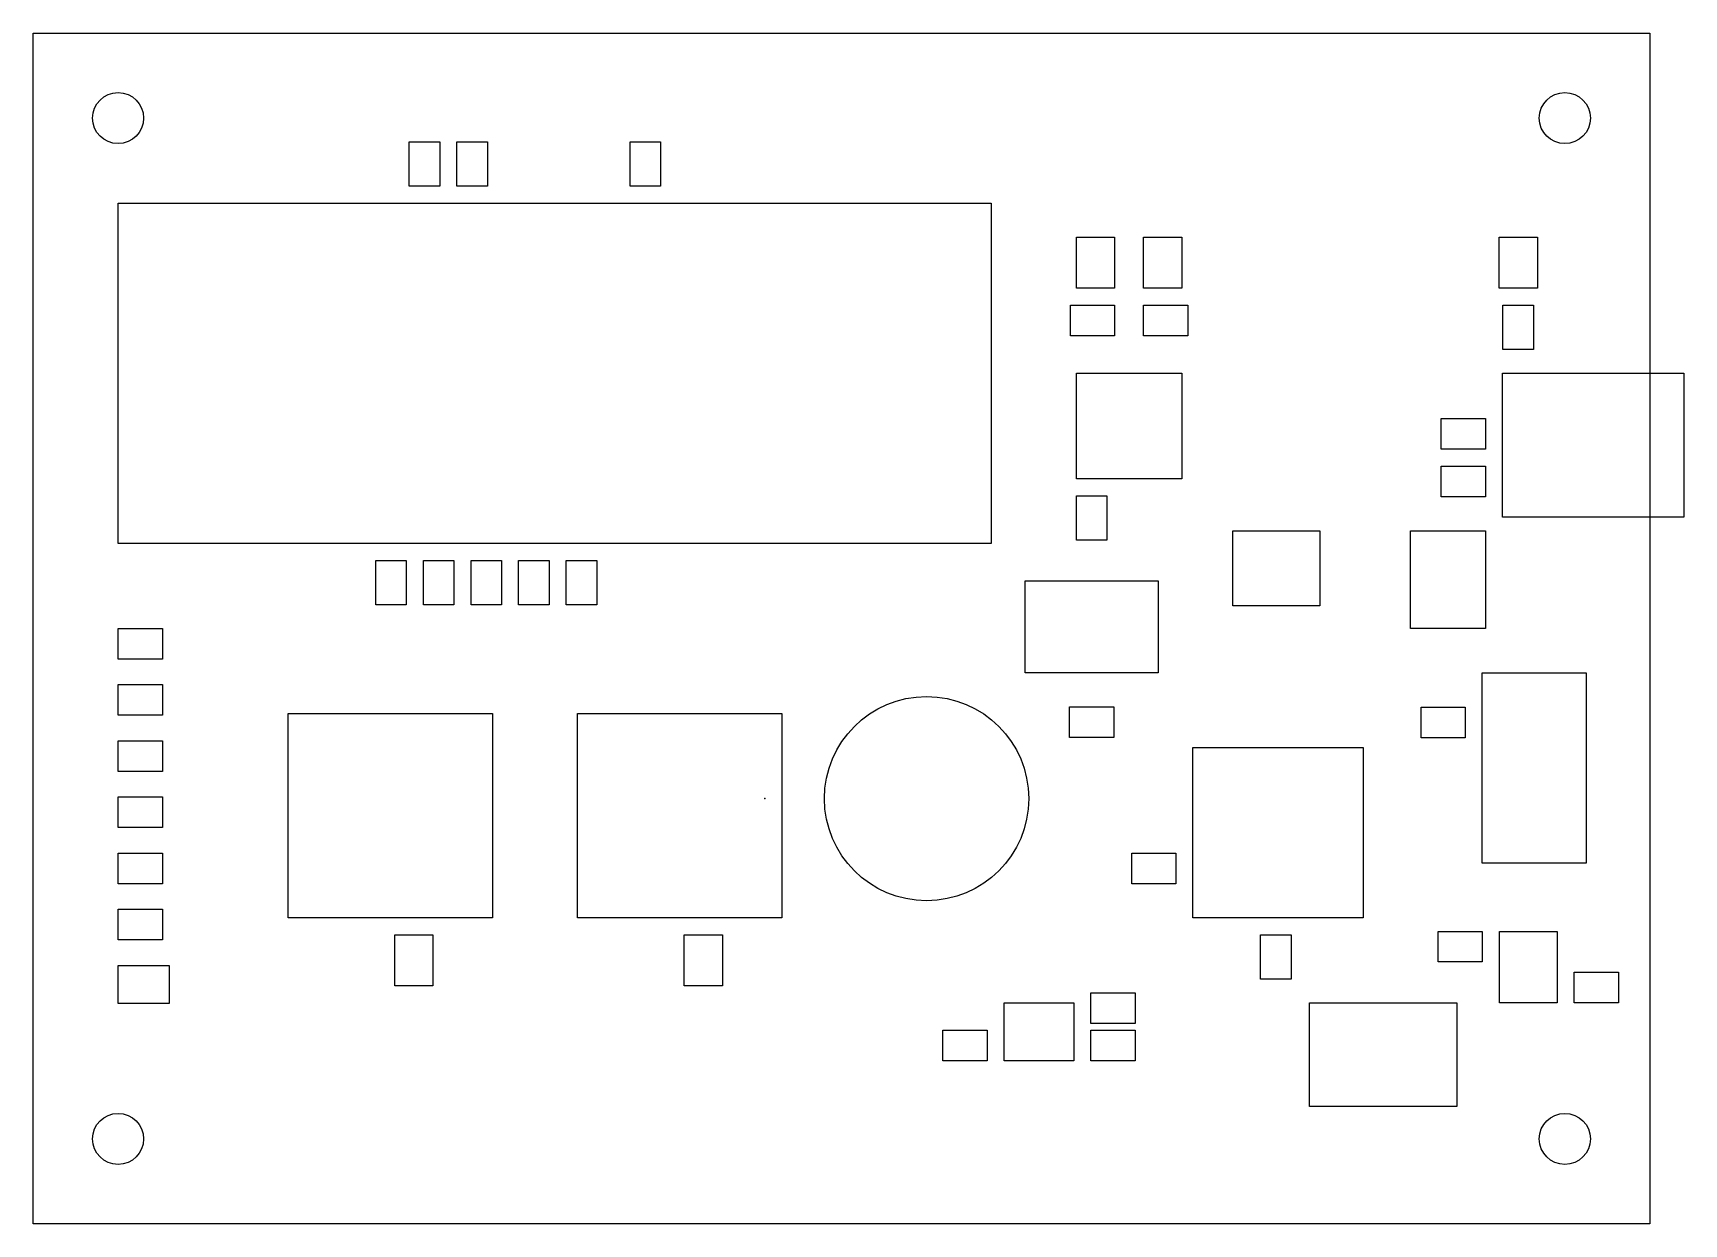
# Model space of a CAD drawing. Header units: centimetres. Extents: x -4.3 to 5.4, y -2.5 to 4.5.
import ezdxf

# ---------------------------------------------------------------- set-up
doc = ezdxf.new("R2010")
doc.units = ezdxf.units.CM
doc.header["$MEASUREMENT"] = 0
doc.layers.add('PCB Layout Design v6_Sketch1', color=7, linetype='Continuous')

msp = doc.modelspace()

# ---------------------------------------------------------------- linework, layer by layer
at = {"layer": 'PCB Layout Design v6_Sketch1'}
for p, q in [((-4.3, 4.5), (5.2, 4.5)), ((-4.3, -2.5), (-4.3, 4.5)), ((5.2, 4.5), (5.2, -2.5)), ((-2.0898, 3.86), (-1.9098, 3.86)), ((-2.0898, 3.6), (-2.0898, 3.86)), ((-1.9098, 3.86), (-1.9098, 3.6)), ((-1.8098, 3.6), (-1.8098, 3.86)), ((-1.8098, 3.86), (-1.6298, 3.86)), ((-1.6298, 3.86), (-1.6298, 3.6)), ((-0.7925, 3.6), (-0.7925, 3.86)), ((-0.7925, 3.86), (-0.6125, 3.86)), ((-0.6125, 3.86), (-0.6125, 3.6)), ((-1.9098, 3.6), (-2.0898, 3.6)), ((-1.6298, 3.6), (-1.8098, 3.6)), ((-0.6125, 3.6), (-0.7925, 3.6)), ((-3.8, 3.5), (1.33, 3.5)), ((-3.8, 1.5), (-3.8, 3.5)), ((1.33, 3.5), (1.33, 1.5)), ((1.83, 3.3), (2.055, 3.3)), ((1.83, 3), (1.83, 3.3)), ((2.055, 3.3), (2.055, 3)), ((2.225, 3.3), (2.45, 3.3)), ((2.225, 3), (2.225, 3.3)), ((2.45, 3.3), (2.45, 3)), ((4.314, 3), (4.314, 3.3)), ((4.314, 3.3), (4.539, 3.3)), ((4.539, 3.3), (4.539, 3)), ((2.055, 3), (1.83, 3)), ((2.45, 3), (2.225, 3)), ((4.539, 3), (4.314, 3)), ((1.795, 2.9), (2.055, 2.9)), ((1.795, 2.72), (1.795, 2.9)), ((2.055, 2.9), (2.055, 2.72)), ((2.225, 2.9), (2.485, 2.9)), ((2.225, 2.72), (2.225, 2.9)), ((2.485, 2.9), (2.485, 2.72)), ((4.3353, 2.9), (4.5153, 2.9)), ((4.3353, 2.64), (4.3353, 2.9)), ((4.5153, 2.9), (4.5153, 2.64)), ((2.055, 2.72), (1.795, 2.72)), ((2.485, 2.72), (2.225, 2.72)), ((4.5153, 2.64), (4.3353, 2.64)), ((1.83, 1.88), (1.83, 2.5)), ((1.83, 2.5), (2.45, 2.5)), ((2.45, 2.5), (2.45, 1.88)), ((4.334, 1.655), (4.334, 2.5)), ((4.334, 2.5), (5.4, 2.5)), ((5.4, 2.5), (5.4, 1.655)), ((3.974, 2.054), (3.974, 2.234)), ((3.974, 2.234), (4.234, 2.234)), ((4.234, 2.234), (4.234, 2.054)), ((4.234, 2.054), (3.974, 2.054)), ((3.974, 1.7733), (3.974, 1.9533)), ((3.974, 1.9533), (4.234, 1.9533)), ((4.234, 1.9533), (4.234, 1.7733)), ((2.45, 1.88), (1.83, 1.88)), ((1.83, 1.78), (2.01, 1.78)), ((1.83, 1.52), (1.83, 1.78)), ((2.01, 1.78), (2.01, 1.52)), ((4.234, 1.7733), (3.974, 1.7733)), ((5.4, 1.655), (4.334, 1.655)), ((2.75, 1.5733), (3.26, 1.5733)), ((2.75, 1.1333), (2.75, 1.5733)), ((3.26, 1.5733), (3.26, 1.1333)), ((3.793, 1.0003), (3.793, 1.5733)), ((3.793, 1.5733), (4.234, 1.5733)), ((4.234, 1.5733), (4.234, 1.0003)), ((1.33, 1.5), (-3.8, 1.5)), ((2.01, 1.52), (1.83, 1.52)), ((-2.2867, 1.14), (-2.2867, 1.4)), ((-2.2867, 1.4), (-2.1067, 1.4)), ((-2.1067, 1.4), (-2.1067, 1.14)), ((-2.0067, 1.4), (-1.8267, 1.4)), ((-2.0067, 1.14), (-2.0067, 1.4)), ((-1.8267, 1.4), (-1.8267, 1.14)), ((-1.7267, 1.4), (-1.5467, 1.4)), ((-1.7267, 1.14), (-1.7267, 1.4)), ((-1.5467, 1.4), (-1.5467, 1.14)), ((-1.4467, 1.4), (-1.2667, 1.4)), ((-1.4467, 1.14), (-1.4467, 1.4)), ((-1.2667, 1.4), (-1.2667, 1.14)), ((-1.1667, 1.14), (-1.1667, 1.4)), ((-1.1667, 1.4), (-0.9867, 1.4)), ((-0.9867, 1.4), (-0.9867, 1.14)), ((1.53, 0.74), (1.53, 1.28)), ((1.53, 1.28), (2.31, 1.28)), ((2.31, 1.28), (2.31, 0.74)), ((-2.1067, 1.14), (-2.2867, 1.14)), ((-1.8267, 1.14), (-2.0067, 1.14)), ((-1.5467, 1.14), (-1.7267, 1.14)), ((-1.2667, 1.14), (-1.4467, 1.14)), ((-0.9867, 1.14), (-1.1667, 1.14)), ((3.26, 1.1333), (2.75, 1.1333)), ((-3.8, 1), (-3.54, 1)), ((-3.8, 0.82), (-3.8, 1)), ((-3.54, 1), (-3.54, 0.82)), ((4.234, 1.0003), (3.793, 1.0003)), ((-3.54, 0.82), (-3.8, 0.82)), ((2.31, 0.74), (1.53, 0.74)), ((4.2152, -0.38), (4.2152, 0.74)), ((4.2152, 0.74), (4.8252, 0.74)), ((4.8252, 0.74), (4.8252, -0.38)), ((-3.8, 0.49), (-3.8, 0.67)), ((-3.8, 0.67), (-3.54, 0.67)), ((-3.54, 0.67), (-3.54, 0.49)), ((-3.54, 0.49), (-3.8, 0.49)), ((-2.8, -0.7), (-2.8, 0.5)), ((-2.8, 0.5), (-1.6, 0.5)), ((-1.6, 0.5), (-1.6, -0.7)), ((-1.1, 0.5), (0.1, 0.5)), ((-1.1, -0.7), (-1.1, 0.5)), ((0.1, 0.5), (0.1, -0.7)), ((1.79, 0.54), (2.05, 0.54)), ((1.79, 0.36), (1.79, 0.54)), ((2.05, 0.54), (2.05, 0.36)), ((3.8552, 0.5381), (4.1152, 0.5381)), ((3.8552, 0.3581), (3.8552, 0.5381)), ((4.1152, 0.5381), (4.1152, 0.3581)), ((-3.8, 0.16), (-3.8, 0.34)), ((-3.8, 0.34), (-3.54, 0.34)), ((-3.54, 0.34), (-3.54, 0.16)), ((2.05, 0.36), (1.79, 0.36)), ((2.5152, 0.2999), (3.5152, 0.2999)), ((2.5152, -0.7001), (2.5152, 0.2999)), ((3.5152, 0.2999), (3.5152, -0.7001)), ((4.1152, 0.3581), (3.8552, 0.3581)), ((-3.54, 0.16), (-3.8, 0.16)), ((-3.8, 0.01), (-3.54, 0.01)), ((-3.8, -0.17), (-3.8, 0.01)), ((-3.54, 0.01), (-3.54, -0.17)), ((-3.54, -0.17), (-3.8, -0.17)), ((-3.8, -0.32), (-3.54, -0.32)), ((-3.8, -0.5), (-3.8, -0.32)), ((-3.54, -0.32), (-3.54, -0.5)), ((2.1552, -0.3199), (2.4152, -0.3199)), ((2.1552, -0.4999), (2.1552, -0.3199)), ((2.4152, -0.3199), (2.4152, -0.4999)), ((4.8252, -0.38), (4.2152, -0.38)), ((-3.54, -0.5), (-3.8, -0.5)), ((2.4152, -0.4999), (2.1552, -0.4999)), ((-3.8, -0.83), (-3.8, -0.65)), ((-3.8, -0.65), (-3.54, -0.65)), ((-3.54, -0.65), (-3.54, -0.83)), ((-1.6, -0.7), (-2.8, -0.7)), ((0.1, -0.7), (-1.1, -0.7)), ((3.5152, -0.7001), (2.5152, -0.7001)), ((-3.54, -0.83), (-3.8, -0.83)), ((-2.175, -0.8), (-1.95, -0.8)), ((-2.175, -1.1), (-2.175, -0.8)), ((-1.95, -0.8), (-1.95, -1.1)), ((-0.475, -0.8), (-0.25, -0.8)), ((-0.475, -1.1), (-0.475, -0.8)), ((-0.25, -0.8), (-0.25, -1.1)), ((2.9113, -0.8001), (3.0913, -0.8001)), ((2.9113, -1.0601), (2.9113, -0.8001)), ((3.0913, -0.8001), (3.0913, -1.0601)), ((3.9552, -0.9601), (3.9552, -0.7801)), ((3.9552, -0.7801), (4.2152, -0.7801)), ((4.2152, -0.7801), (4.2152, -0.9601)), ((4.3152, -0.7801), (4.6552, -0.7801)), ((4.3152, -1.2001), (4.3152, -0.7801)), ((4.6552, -0.7801), (4.6552, -1.2001)), ((4.2152, -0.9601), (3.9552, -0.9601)), ((-3.8, -0.98), (-3.5, -0.98)), ((-3.8, -1.205), (-3.8, -0.98)), ((-3.5, -0.98), (-3.5, -1.205)), ((3.0913, -1.0601), (2.9113, -1.0601)), ((4.7552, -1.0201), (5.0152, -1.0201)), ((4.7552, -1.2001), (4.7552, -1.0201)), ((5.0152, -1.0201), (5.0152, -1.2001)), ((-1.95, -1.1), (-2.175, -1.1)), ((-0.25, -1.1), (-0.475, -1.1)), ((1.9152, -1.3215), (1.9152, -1.1415)), ((1.9152, -1.1415), (2.1752, -1.1415)), ((2.1752, -1.1415), (2.1752, -1.3215)), ((-3.5, -1.205), (-3.8, -1.205)), ((1.4052, -1.2001), (1.8152, -1.2001)), ((1.4052, -1.5401), (1.4052, -1.2001)), ((1.8152, -1.2001), (1.8152, -1.5401)), ((3.2, -1.2001), (4.065, -1.2001)), ((3.2, -1.8101), (3.2, -1.2001)), ((4.065, -1.2001), (4.065, -1.8101)), ((4.6552, -1.2001), (4.3152, -1.2001)), ((5.0152, -1.2001), (4.7552, -1.2001)), ((2.1752, -1.3215), (1.9152, -1.3215)), ((1.0452, -1.3601), (1.3052, -1.3601)), ((1.0452, -1.5401), (1.0452, -1.3601)), ((1.3052, -1.3601), (1.3052, -1.5401)), ((1.9152, -1.5401), (1.9152, -1.3601)), ((1.9152, -1.3601), (2.1752, -1.3601)), ((2.1752, -1.3601), (2.1752, -1.5401)), ((1.3052, -1.5401), (1.0452, -1.5401)), ((1.8152, -1.5401), (1.4052, -1.5401)), ((2.1752, -1.5401), (1.9152, -1.5401)), ((4.065, -1.8101), (3.2, -1.8101)), ((5.2, -2.5), (-4.3, -2.5))]:
    msp.add_line(p, q, dxfattribs=at)
for centre, radius in [((-3.8, 4), 0.15), ((4.7, 4), 0.15), ((0.95, 0), 0.6), ((-3.8, -2), 0.15), ((4.7, -2), 0.15)]:
    msp.add_circle(centre, radius, dxfattribs=at)
msp.add_point((0, 0), dxfattribs=at)

doc.saveas('drawing.dxf')
